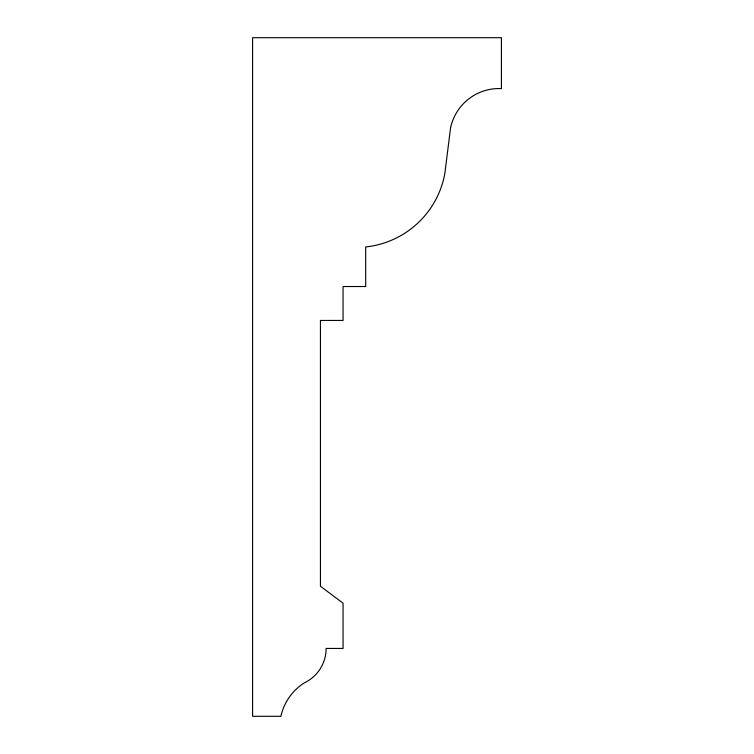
<?xml version="1.0" encoding="UTF-8"?>
<svg xmlns="http://www.w3.org/2000/svg" width="754" height="754" viewBox="0 0 754 754"><rect width="100%" height="100%" fill="white"/><g stroke="black" fill="none" stroke-linecap="round" stroke-linejoin="round"><path stroke-width="1.13" d="M450.515 128.18L444.86 173.42A90.028 90.028 0 0 1 365.69 246.935L365.69 286.52L343.07 286.52L343.07 320.45L320.45 320.45L320.45 586.235L343.07 603.2L343.07 648.44L326.105 648.44A37.898 37.898 0 0 1 304.55 682.719A53.298 53.298 0 0 0 280.865 716.3L252.59 716.3L252.59 37.7L501.41 37.7L501.41 88.595A49.585 49.585 0 0 0 450.515 128.18"/></g></svg>
